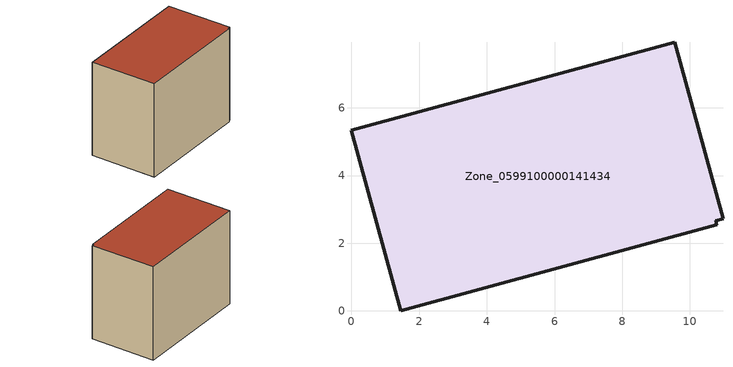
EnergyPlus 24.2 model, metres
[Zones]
Zone_0599100000141434
 floor ground (C_G): 0,5.34 9.55,7.95 10.98,2.73 10.76,2.67 10.79,2.55 1.46,0 z0
 wall outside (C_F): 9.55,7.95 0,5.34 1.46,0 10.79,2.55 10.76,2.67 10.98,2.73 9.55,7.95 z0:7.9
 roof outside (C_R): 0,5.34 1.46,0 10.79,2.55 10.76,2.67 10.98,2.73 9.55,7.95 z7.9
[BUILDING]
Pand.0599100000141434: North Axis=0; Terrain=City; Loads Convergence Tolerance Value=0.04; Temperature Convergence Tolerance Value=0.4; Solar Distribution=FullExterior; Maximum Number of Warmup Days=25; Minimum Number of Warmup Days=1
[Site:Location]
Rotterdam.The.Hague.AP_ZH_NLD Design_Conditions: Latitude=51.96; Longitude=4.45; Time Zone=1; Elevation=-4.5
[SITE:GROUNDTEMPERATURE:BUILDINGSURFACE]
18, 18, 18, 18, 18, 18, 18, 18, 18, 18, 18, 18
[MATERIAL] Thermal Absorptance=0.9; Solar Absorptance=0.7; Visible Absorptance=0.7
Name | Roughness | Thickness | Conductivity | Density | Specific Heat
G.TC.1946-1964 | MediumSmooth | 0.15 | 1 | 540 | 1210
F.TC.1946-1964 | Rough | 0.3 | 0.857143 | 1920 | 840
R.TC.1946-1964 | MediumRough | 0.2 | 0.235294 | 1500 | 1000
[CONSTRUCTION]
C_G: G.TC.1946-1964
C_F: F.TC.1946-1964
C_R: R.TC.1946-1964
[ZONE]
Zone_0599100000141434: Type=1; Multiplier=1; Ceiling Height=Autocalculate; Volume=Autocalculate; Floor Area=autocalculate; Part of Total Floor Area=Yes
[ZONEINFILTRATION:DESIGNFLOWRATE]
Infil_Zone_0599100000141434: Zone or ZoneList or Space or SpaceList=Zone_0599100000141434; Schedule=AlwaysOn; Design Flow Rate Calculation Method=Flow/Area; Flow Rate per Floor Area=0.003; Constant Term Coefficient=1; Temperature Term Coefficient=0; Velocity Term Coefficient=0; Velocity Squared Term Coefficient=0
[HVACTEMPLATE:ZONE:IDEALLOADSAIRSYSTEM]
Zone_0599100000141434: Maximum Heating Supply Air Temperature=50; Minimum Cooling Supply Air Temperature=13; Maximum Heating Supply Air Humidity Ratio=0.0156; Minimum Cooling Supply Air Humidity Ratio=0.0077; Heating Limit=NoLimit; Cooling Limit=NoLimit; Dehumidification Control Type=ConstantSensibleHeatRatio; Cooling Sensible Heat Ratio=0.7; Dehumidification Setpoint=60; Humidification Control Type=None; Humidification Setpoint=30; Outdoor Air Method=None; Outdoor Air Flow Rate per Person=0.00944; Outdoor Air Flow Rate per Zone Floor Area=0; Outdoor Air Flow Rate per Zone=0; Demand Controlled Ventilation Type=None; Outdoor Air Economizer Type=NoEconomizer; Heat Recovery Type=None; Sensible Heat Recovery Effectiveness=0.7; Latent Heat Recovery Effectiveness=0.65
[ZONECONTROL:THERMOSTAT]
ThermostatControl_Zone_0599100000141434: Zone or ZoneList=Zone_0599100000141434; Control Type Schedule=DualSetpointControlType; Control 1=Thermostat_Zone_0599100000141434; Temperature Difference Between Cutout And Setpoint=0
[THERMOSTATSETPOINT:DUALSETPOINT]
Thermostat_Zone_0599100000141434: Heating Setpoint Temperature Schedule=HeatingSetpoint_Zone_0599100000141434; Cooling Setpoint Temperature Schedule=CoolingSetpoint_Zone_0599100000141434
[SCHEDULE:COMPACT]
HeatingSetpoint_Zone_0599100000141434: Through: 12/31, For: AllDays, Until: 24:00, 21
CoolingSetpoint_Zone_0599100000141434: Through: 12/31, For: AllDays, Until: 24:00, 24
DualSetpointControlType: Through: 12/31, For: AllDays, Until: 24:00, 4
AlwaysOn: Through: 12/31, For: AllDays, Until: 24:00, 1
